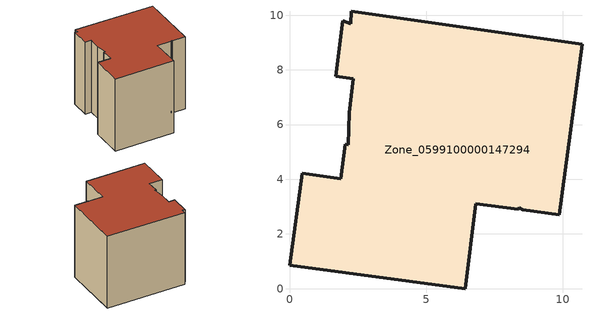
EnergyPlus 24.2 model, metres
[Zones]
Zone_0599100000147294
 floor ground (C_G): 6.82,3.11 6.42,0 0,0.85 0.46,4.22 1.87,4.03 2.03,5.29 2.15,5.27 2.18,6.43 2.34,7.68 1.69,7.77 1.95,9.79 2.25,9.68 2.26,10.14 10.7,8.94 9.87,2.7 8.53,2.88 8.41,2.95 8.37,2.9 z0
 wall outside (C_F): 6.42,0 6.82,3.11 8.37,2.9 8.41,2.95 8.53,2.88 9.87,2.7 10.7,8.94 2.26,10.14 2.25,9.68 1.95,9.79 1.69,7.77 2.34,7.68 2.18,6.43 2.15,5.27 2.03,5.29 1.87,4.03 0.46,4.22 0,0.85 6.42,0 z0:8.22
 roof outside (C_R): 1.95,9.79 1.69,7.77 2.34,7.68 2.18,6.43 2.15,5.27 2.03,5.29 1.87,4.03 0.46,4.22 0,0.85 6.42,0 6.82,3.11 8.37,2.9 8.41,2.95 8.53,2.88 9.87,2.7 10.7,8.94 2.26,10.14 2.25,9.68 z8.22
[BUILDING]
Pand.0599100000147294: North Axis=0; Terrain=City; Loads Convergence Tolerance Value=0.04; Temperature Convergence Tolerance Value=0.4; Solar Distribution=FullExterior; Maximum Number of Warmup Days=25; Minimum Number of Warmup Days=1
[Site:Location]
Rotterdam.The.Hague.AP_ZH_NLD Design_Conditions: Latitude=51.96; Longitude=4.45; Time Zone=1; Elevation=-4.5
[SITE:GROUNDTEMPERATURE:BUILDINGSURFACE]
18, 18, 18, 18, 18, 18, 18, 18, 18, 18, 18, 18
[MATERIAL] Thermal Absorptance=0.9; Solar Absorptance=0.7; Visible Absorptance=0.7
Name | Roughness | Thickness | Conductivity | Density | Specific Heat
G.TC.1946-1964 | MediumSmooth | 0.15 | 1 | 540 | 1210
F.TC.1946-1964 | Rough | 0.3 | 0.857143 | 1920 | 840
R.TC.1946-1964 | MediumRough | 0.2 | 0.235294 | 1500 | 1000
[CONSTRUCTION]
C_G: G.TC.1946-1964
C_F: F.TC.1946-1964
C_R: R.TC.1946-1964
[ZONE]
Zone_0599100000147294: Type=1; Multiplier=1; Ceiling Height=Autocalculate; Volume=Autocalculate; Floor Area=autocalculate; Part of Total Floor Area=Yes
[ZONEINFILTRATION:DESIGNFLOWRATE]
Infil_Zone_0599100000147294: Zone or ZoneList or Space or SpaceList=Zone_0599100000147294; Schedule=AlwaysOn; Design Flow Rate Calculation Method=Flow/Area; Flow Rate per Floor Area=0.003; Constant Term Coefficient=1; Temperature Term Coefficient=0; Velocity Term Coefficient=0; Velocity Squared Term Coefficient=0
[HVACTEMPLATE:ZONE:IDEALLOADSAIRSYSTEM]
Zone_0599100000147294: Maximum Heating Supply Air Temperature=50; Minimum Cooling Supply Air Temperature=13; Maximum Heating Supply Air Humidity Ratio=0.0156; Minimum Cooling Supply Air Humidity Ratio=0.0077; Heating Limit=NoLimit; Cooling Limit=NoLimit; Dehumidification Control Type=ConstantSensibleHeatRatio; Cooling Sensible Heat Ratio=0.7; Dehumidification Setpoint=60; Humidification Control Type=None; Humidification Setpoint=30; Outdoor Air Method=None; Outdoor Air Flow Rate per Person=0.00944; Outdoor Air Flow Rate per Zone Floor Area=0; Outdoor Air Flow Rate per Zone=0; Demand Controlled Ventilation Type=None; Outdoor Air Economizer Type=NoEconomizer; Heat Recovery Type=None; Sensible Heat Recovery Effectiveness=0.7; Latent Heat Recovery Effectiveness=0.65
[ZONECONTROL:THERMOSTAT]
ThermostatControl_Zone_0599100000147294: Zone or ZoneList=Zone_0599100000147294; Control Type Schedule=DualSetpointControlType; Control 1=Thermostat_Zone_0599100000147294; Temperature Difference Between Cutout And Setpoint=0
[THERMOSTATSETPOINT:DUALSETPOINT]
Thermostat_Zone_0599100000147294: Heating Setpoint Temperature Schedule=HeatingSetpoint_Zone_0599100000147294; Cooling Setpoint Temperature Schedule=CoolingSetpoint_Zone_0599100000147294
[SCHEDULE:COMPACT]
HeatingSetpoint_Zone_0599100000147294: Through: 12/31, For: AllDays, Until: 24:00, 21
CoolingSetpoint_Zone_0599100000147294: Through: 12/31, For: AllDays, Until: 24:00, 24
DualSetpointControlType: Through: 12/31, For: AllDays, Until: 24:00, 4
AlwaysOn: Through: 12/31, For: AllDays, Until: 24:00, 1
